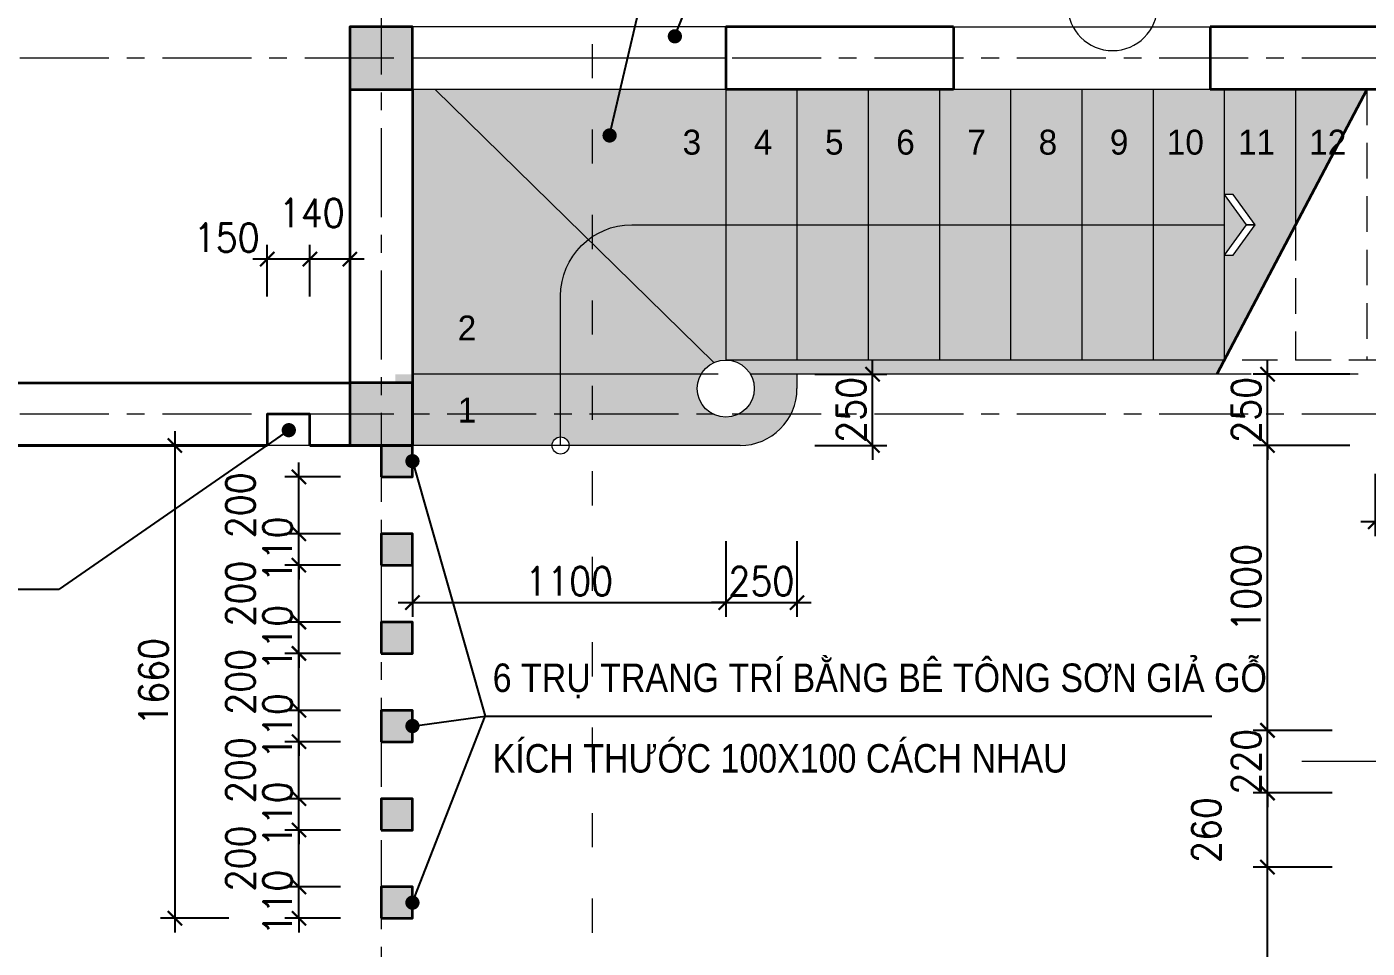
# Model space of a CAD drawing. Header units: millimetres. Extents: x -529782 to -142003, y -492574 to -273331.
# Drawn here: x -261448 to -256742, y -362686 to -359451 of the extents above; entities that cross this region are included whole.
import ezdxf

# ---------------------------------------------------------------- set-up
doc = ezdxf.new("R2010")
doc.units = ezdxf.units.MM
doc.header["$LTSCALE"] = 500
doc.header["$MEASUREMENT"] = 0
doc.header["$PDMODE"] = 3
for name, pattern in [('ACAD_ISO03W100', [30, 12, -18]), ('CENTER', [2, 1.25, -0.25, 0.25, -0.25]), ('HIDDEN', [0.375, 0.25, -0.125])]:
    doc.linetypes.add(name, pattern=pattern)
doc.layers.get('0').update_dxf_attribs({"linetype": 'CONTINUOUS', "lineweight": 13})
doc.layers.get('Defpoints').update_dxf_attribs({"color": 255, "linetype": 'CONTINUOUS', "lineweight": 13})
for name, color, linetype, lineweight in [('1.cat 30', 30, 'CONTINUOUS', 35), ('1.cot', 2, 'CONTINUOUS', 35), ('2.thay 145', 145, 'CONTINUOUS', 18), ('3.manh 08', 8, 'CONTINUOUS', 9), ('4.dim 08', 8, 'CONTINUOUS', 13), ('6.khuat 75', 75, 'HIDDEN', 18), ('7.tim 67', 67, 'CENTER', 9), ('8.vat lieu 08', 8, 'CONTINUOUS', 5), ('9.text \xad white', 7, 'CONTINUOUS', 15), ('CA.thay 145', 145, 'CONTINUOUS', 18), ('CHITIET', 9, 'CONTINUOUS', 9)]:
    doc.layers.add(name, color=color, linetype=linetype, lineweight=lineweight)
doc.styles.add('CA.JSC1', font='')
doc.styles.get("Standard").update_dxf_attribs({"font": 'txt.shx', "width": 0.9})
doc.styles.add('VnAvantH', font='')
doc.styles.get('CA.JSC1').set_extended_font_data('.VnAvantH')
doc.styles.get('VnAvantH').set_extended_font_data('.VnAvantH')
doc.dimstyles.new('CA 50', dxfattribs={"dimscale": 0, "dimtxt": 100, "dimasz": 50, "dimexe": 50, "dimexo": 0, "dimgap": 25, "dimtad": 1, "dimdec": 0, "dimzin": 0, "dimdsep": 46, "dimtxsty": 'Standard', "dimblk": 'ARCHTICK', "dimcen": 0.09, "dimdle": 50, "dimclrd": 256, "dimclre": 256, "dimclrt": 7, "dimadec": 0, "dimazin": 0, "dimtfac": 1, "dimtdec": 0, "dimtix": 1, "dimtmove": 2, "dimatfit": 3, "dimldrblk": 'DOT', "dimfxl": 1, "dimtolj": 1, "dimtzin": 0, "dimarcsym": 0})

# ---------------------------------------------------------------- blocks, each defined once
blk = doc.blocks.new('mui ten')
at = {"layer": '2.thay 145', "color": 2}
for points in [[(215.9530817739433, 213.65967309798), (154.2804254583607, 213.65967309798), (0, 0), (61.67265631558257, 0)], [(61.67265631558257, 0), (0, 0), (154.2804254583607, -213.6596730979509), (215.9530817739433, -213.6596730979509)]]:
    blk.add_lwpolyline(points, close=True, dxfattribs=at)
blk = doc.blocks.new('_ArchTick')
at = {"color": 1, "linetype": 'ByBlock', "const_width": 0.150000081}
blk.add_lwpolyline([(-0.5000002699998731, -0.5000002699998731), (0.5000002699998731, 0.5000002699998731)], dxfattribs=at)
blk = doc.blocks.new('*D328')
at = {"layer": '4.dim 08', "lineweight": -2, "transparency": 16777216}
for p, q in [((-260453.8179060325, -360397.5), (-260453.8179060325, -360216.5)), ((-260313.8179060325, -360397.5), (-260313.8179060325, -360216.5)), ((-260263.8179060325, -360266.5), (-260503.8179060325, -360266.5))]:
    blk.add_line(p, q, dxfattribs=at)
at = {"layer": 'Defpoints', "color": 0, "transparency": 16777216}
for p in [(-260453.8179060325, -360266.5), (-260453.8179060325, -360397.5), (-260313.8179060325, -360397.5)]:
    blk.add_point(p, dxfattribs=at)
at = {"layer": '4.dim 08', "lineweight": -2, "transparency": 16777216, "xscale": 50, "yscale": 50, "zscale": 50, "rotation": 180}
blk.add_blockref('_ArchTick', (-260453.8179060325, -360266.5), dxfattribs=at)
at = {"layer": '4.dim 08', "lineweight": -2, "transparency": 16777216, "xscale": 50, "yscale": 50, "zscale": 50}
blk.add_blockref('_ArchTick', (-260313.8179060325, -360266.5), dxfattribs=at)
at = {"layer": '4.dim 08', "color": 7, "transparency": 16777216, "insert": (-260447.5, -360104.5), "char_height": 100, "attachment_point": 5}
blk.add_mtext('\\A1;140', dxfattribs=at)
blk = doc.blocks.new('_DOT')
at = {"color": 1, "linetype": 'ByBlock'}
blk.add_line((-0.5, 0), (-1, 0), dxfattribs=at)
at = {"color": 1, "linetype": 'ByBlock', "const_width": 0.5}
blk.add_lwpolyline([(-0.25, 0, 1), (0.25, 0, 1)], format="xyb", close=True, dxfattribs=at)
blk = doc.blocks.new('*D329')
at = {"layer": '4.dim 08', "lineweight": -2, "transparency": 16777216}
for p, q in [((-260603.8179060325, -360397.5), (-260603.8179060325, -360216.5)), ((-260453.8179060325, -360397.5), (-260453.8179060325, -360216.5)), ((-260403.8179060325, -360266.5), (-260653.8179060325, -360266.5))]:
    blk.add_line(p, q, dxfattribs=at)
at = {"layer": 'Defpoints', "color": 0, "transparency": 16777216}
for p in [(-260603.8179060325, -360266.5), (-260603.8179060325, -360397.5), (-260453.8179060325, -360397.5)]:
    blk.add_point(p, dxfattribs=at)
at = {"layer": '4.dim 08', "lineweight": -2, "transparency": 16777216, "xscale": 50, "yscale": 50, "zscale": 50, "rotation": 180}
blk.add_blockref('_ArchTick', (-260603.8179060325, -360266.5), dxfattribs=at)
at = {"layer": '4.dim 08', "lineweight": -2, "transparency": 16777216, "xscale": 50, "yscale": 50, "zscale": 50}
blk.add_blockref('_ArchTick', (-260453.8179060325, -360266.5), dxfattribs=at)
at = {"layer": '4.dim 08', "color": 7, "transparency": 16777216, "insert": (-260746, -360191.5), "char_height": 100, "attachment_point": 5}
blk.add_mtext('\\A1;150', dxfattribs=at)
blk = doc.blocks.new('*D337')
at = {"layer": '4.dim 08', "lineweight": -2, "transparency": 16777216}
for p, q in [((-260928, -360870.9999999998), (-260928, -362630.9999999998)), ((-260738.5, -360920.9999999998), (-260978, -360920.9999999998)), ((-260738.5, -362580.9999999998), (-260978, -362580.9999999998))]:
    blk.add_line(p, q, dxfattribs=at)
at = {"layer": 'Defpoints', "color": 0, "transparency": 16777216}
for p in [(-260738.5, -360920.9999999998), (-260928, -362580.9999999998), (-260738.5, -362580.9999999998)]:
    blk.add_point(p, dxfattribs=at)
at = {"layer": '4.dim 08', "lineweight": -2, "transparency": 16777216, "xscale": 50, "yscale": 50, "zscale": 50}
for p, rotation in [((-260928, -360920.9999999998), 90), ((-260928, -362580.9999999998), 270)]:
    blk.add_blockref('_ArchTick', p, dxfattribs=dict(at, rotation=rotation))
at = {"layer": '4.dim 08', "color": 7, "transparency": 16777216, "insert": (-261002.9999999999, -361750.9999999999), "char_height": 100, "attachment_point": 5, "rotation": 90}
blk.add_mtext('\\A1;1660', dxfattribs=at)
blk = doc.blocks.new('*D338')
at = {"layer": '4.dim 08', "lineweight": -2, "transparency": 16777216}
for p, q in [((-260093.8179060325, -361256.984448319), (-260093.8179060325, -361522.484448319)), ((-258993.8179060325, -361256.984448319), (-258993.8179060325, -361522.484448319)), ((-260143.8179060325, -361472.484448319), (-258943.8179060325, -361472.484448319))]:
    blk.add_line(p, q, dxfattribs=at)
at = {"layer": 'Defpoints', "color": 0, "transparency": 16777216}
for p in [(-260093.8179060325, -361256.984448319), (-258993.8179060325, -361256.984448319), (-258993.8179060325, -361472.484448319)]:
    blk.add_point(p, dxfattribs=at)
at = {"layer": '4.dim 08', "lineweight": -2, "transparency": 16777216, "xscale": 50, "yscale": 50, "zscale": 50, "rotation": 180}
blk.add_blockref('_ArchTick', (-260093.8179060325, -361472.484448319), dxfattribs=at)
at = {"layer": '4.dim 08', "lineweight": -2, "transparency": 16777216, "xscale": 50, "yscale": 50, "zscale": 50}
blk.add_blockref('_ArchTick', (-258993.8179060325, -361472.484448319), dxfattribs=at)
at = {"layer": '4.dim 08', "color": 7, "transparency": 16777216, "insert": (-259543.8179060325, -361397.484448319), "char_height": 100, "attachment_point": 5}
blk.add_mtext('\\A1;1100', dxfattribs=at)
blk = doc.blocks.new('*D339')
at = {"layer": '4.dim 08', "lineweight": -2, "transparency": 16777216}
for p, q in [((-258993.8179060325, -361256.984448319), (-258993.8179060325, -361522.484448319)), ((-258743.8179060323, -361256.984448319), (-258743.8179060323, -361522.484448319)), ((-258993.8179060325, -361472.484448319), (-259043.8179060325, -361472.484448319)), ((-258993.8179060325, -361472.484448319), (-258743.8179060323, -361472.484448319)), ((-258743.8179060323, -361472.484448319), (-258693.8179060323, -361472.484448319))]:
    blk.add_line(p, q, dxfattribs=at)
at = {"layer": 'Defpoints', "color": 0, "transparency": 16777216}
for p in [(-258993.8179060325, -361256.984448319), (-258743.8179060323, -361256.984448319), (-258743.8179060323, -361472.484448319)]:
    blk.add_point(p, dxfattribs=at)
at = {"layer": '4.dim 08', "lineweight": -2, "transparency": 16777216, "xscale": 50, "yscale": 50, "zscale": 50}
blk.add_blockref('_ArchTick', (-258993.8179060325, -361472.484448319), dxfattribs=at)
at = {"layer": '4.dim 08', "lineweight": -2, "transparency": 16777216, "xscale": 50, "yscale": 50, "zscale": 50, "rotation": 180}
blk.add_blockref('_ArchTick', (-258743.8179060323, -361472.484448319), dxfattribs=at)
at = {"layer": '4.dim 08', "color": 7, "transparency": 16777216, "insert": (-258868.8179060324, -361397.484448319), "char_height": 100, "attachment_point": 5}
blk.add_mtext('\\A1;250', dxfattribs=at)
blk = doc.blocks.new('*D340')
at = {"layer": '4.dim 08', "lineweight": -2, "transparency": 16777216}
for p, q in [((-258478.5, -360670.9999999998), (-258478.5, -360620.9999999998)), ((-258681, -360670.9999999998), (-258428.5, -360670.9999999998)), ((-258478.5, -360920.9999999998), (-258478.5, -360670.9999999998)), ((-258681, -360920.9999999998), (-258428.5, -360920.9999999998)), ((-258478.5, -360920.9999999998), (-258478.5, -360970.9999999998))]:
    blk.add_line(p, q, dxfattribs=at)
at = {"layer": 'Defpoints', "color": 0, "transparency": 16777216}
for p in [(-258681, -360670.9999999998), (-258478.5, -360670.9999999998), (-258681, -360920.9999999998)]:
    blk.add_point(p, dxfattribs=at)
at = {"layer": '4.dim 08', "lineweight": -2, "transparency": 16777216, "xscale": 50, "yscale": 50, "zscale": 50}
for p, rotation in [((-258478.5, -360670.9999999998), 270), ((-258478.5, -360920.9999999998), 90)]:
    blk.add_blockref('_ArchTick', p, dxfattribs=dict(at, rotation=rotation))
at = {"layer": '4.dim 08', "color": 7, "transparency": 16777216, "insert": (-258553.4999999999, -360795.9999999998), "char_height": 100, "attachment_point": 5, "rotation": 90}
blk.add_mtext('\\A1;250', dxfattribs=at)
blk = doc.blocks.new('*D341')
at = {"layer": '4.dim 08', "lineweight": -2, "transparency": 16777216}
for p, q in [((-256713.8179060326, -361020.5), (-256713.8179060326, -361239)), ((-256493.8179060312, -361020.5), (-256493.8179060312, -361239)), ((-256713.8179060326, -361189), (-256763.8179060326, -361189)), ((-256713.8179060326, -361189), (-256493.8179060312, -361189)), ((-256493.8179060312, -361189), (-256443.8179060312, -361189))]:
    blk.add_line(p, q, dxfattribs=at)
at = {"layer": 'Defpoints', "color": 0, "transparency": 16777216}
for p in [(-256713.8179060326, -361020.5), (-256493.8179060312, -361020.5), (-256493.8179060312, -361189)]:
    blk.add_point(p, dxfattribs=at)
at = {"layer": '4.dim 08', "lineweight": -2, "transparency": 16777216, "xscale": 50, "yscale": 50, "zscale": 50}
blk.add_blockref('_ArchTick', (-256713.8179060326, -361189), dxfattribs=at)
at = {"layer": '4.dim 08', "lineweight": -2, "transparency": 16777216, "xscale": 50, "yscale": 50, "zscale": 50, "rotation": 180}
blk.add_blockref('_ArchTick', (-256493.8179060312, -361189), dxfattribs=at)
at = {"layer": '4.dim 08', "color": 7, "transparency": 16777216, "insert": (-256603.8179060319, -361114), "char_height": 100, "attachment_point": 5}
blk.add_mtext('\\A1;220', dxfattribs=at)
blk = doc.blocks.new('*D347')
at = {"layer": '4.dim 08', "lineweight": -2, "transparency": 16777216}
for p, q in [((-257092, -364750.9999999998), (-257092, -362350.9999999998)), ((-256865.5, -362400.9999999998), (-257142, -362400.9999999998)), ((-256865.5, -364700.9999999998), (-257142, -364700.9999999998))]:
    blk.add_line(p, q, dxfattribs=at)
at = {"layer": 'Defpoints', "color": 0, "transparency": 16777216}
for p in [(-257092, -362400.9999999998), (-256865.5, -362400.9999999998), (-256865.5, -364700.9999999998)]:
    blk.add_point(p, dxfattribs=at)
at = {"layer": '4.dim 08', "lineweight": -2, "transparency": 16777216, "xscale": 50, "yscale": 50, "zscale": 50}
for p, rotation in [((-257092, -362400.9999999998), 90), ((-257092, -364700.9999999998), 270)]:
    blk.add_blockref('_ArchTick', p, dxfattribs=dict(at, rotation=rotation))
at = {"layer": '4.dim 08', "color": 7, "transparency": 16777216, "insert": (-257166.9999999999, -363550.9999999999), "char_height": 100, "attachment_point": 5, "rotation": 90}
blk.add_mtext('\\A1;2300', dxfattribs=at)
blk = doc.blocks.new('*D348')
at = {"layer": '4.dim 08', "lineweight": -2, "transparency": 16777216}
for p, q in [((-257092, -362450.9999999998), (-257092, -362090.9999999998)), ((-256865.5, -362140.9999999998), (-257142, -362140.9999999998)), ((-256865.5, -362400.9999999998), (-257142, -362400.9999999998))]:
    blk.add_line(p, q, dxfattribs=at)
at = {"layer": 'Defpoints', "color": 0, "transparency": 16777216}
for p in [(-257092, -362140.9999999998), (-256865.5, -362140.9999999998), (-256865.5, -362400.9999999998)]:
    blk.add_point(p, dxfattribs=at)
at = {"layer": '4.dim 08', "lineweight": -2, "transparency": 16777216, "xscale": 50, "yscale": 50, "zscale": 50}
for p, rotation in [((-257092, -362140.9999999998), 90), ((-257092, -362400.9999999998), 270)]:
    blk.add_blockref('_ArchTick', p, dxfattribs=dict(at, rotation=rotation))
at = {"layer": '4.dim 08', "color": 7, "transparency": 16777216, "insert": (-257307, -362270.9999999998), "char_height": 100, "attachment_point": 5, "rotation": 90}
blk.add_mtext('\\A1;260', dxfattribs=at)
blk = doc.blocks.new('*D349')
at = {"layer": '4.dim 08', "lineweight": -2, "transparency": 16777216}
for p, q in [((-257092, -361920.9999999998), (-257092, -361870.9999999998)), ((-256865.5, -361920.9999999998), (-257142, -361920.9999999998)), ((-257092, -362140.9999999998), (-257092, -361920.9999999998)), ((-256865.5, -362140.9999999998), (-257142, -362140.9999999998)), ((-257092, -362140.9999999998), (-257092, -362190.9999999998))]:
    blk.add_line(p, q, dxfattribs=at)
at = {"layer": 'Defpoints', "color": 0, "transparency": 16777216}
for p in [(-257092, -361920.9999999998), (-256865.5, -361920.9999999998), (-256865.5, -362140.9999999998)]:
    blk.add_point(p, dxfattribs=at)
at = {"layer": '4.dim 08', "lineweight": -2, "transparency": 16777216, "xscale": 50, "yscale": 50, "zscale": 50}
for p, rotation in [((-257092, -361920.9999999998), 270), ((-257092, -362140.9999999998), 90)]:
    blk.add_blockref('_ArchTick', p, dxfattribs=dict(at, rotation=rotation))
at = {"layer": '4.dim 08', "color": 7, "transparency": 16777216, "insert": (-257166.9999999999, -362030.9999999998), "char_height": 100, "attachment_point": 5, "rotation": 90}
blk.add_mtext('\\A1;220', dxfattribs=at)
blk = doc.blocks.new('*D350')
at = {"layer": '4.dim 08', "lineweight": -2, "transparency": 16777216}
for p, q in [((-257092, -361970.9999999998), (-257092, -360870.9999999999)), ((-256865.5, -360920.9999999999), (-257142, -360920.9999999999)), ((-256865.5, -361920.9999999998), (-257142, -361920.9999999998))]:
    blk.add_line(p, q, dxfattribs=at)
at = {"layer": 'Defpoints', "color": 0, "transparency": 16777216}
for p in [(-257092, -360920.9999999999), (-256865.5, -360920.9999999999), (-256865.5, -361920.9999999998)]:
    blk.add_point(p, dxfattribs=at)
at = {"layer": '4.dim 08', "lineweight": -2, "transparency": 16777216, "xscale": 50, "yscale": 50, "zscale": 50}
for p, rotation in [((-257092, -360920.9999999999), 90), ((-257092, -361920.9999999998), 270)]:
    blk.add_blockref('_ArchTick', p, dxfattribs=dict(at, rotation=rotation))
at = {"layer": '4.dim 08', "color": 7, "transparency": 16777216, "insert": (-257166.9999999999, -361420.9999999999), "char_height": 100, "attachment_point": 5, "rotation": 90}
blk.add_mtext('\\A1;1000', dxfattribs=at)
blk = doc.blocks.new('*D351')
at = {"layer": '4.dim 08', "lineweight": -2, "transparency": 16777216}
for p, q in [((-257092, -360670.9999999998), (-257092, -360620.9999999998)), ((-256802.5, -360670.9999999998), (-257142, -360670.9999999998)), ((-257092, -360920.9999999999), (-257092, -360670.9999999998)), ((-256802.5, -360920.9999999999), (-257142, -360920.9999999999)), ((-257092, -360920.9999999999), (-257092, -360970.9999999999))]:
    blk.add_line(p, q, dxfattribs=at)
at = {"layer": 'Defpoints', "color": 0, "transparency": 16777216}
for p in [(-257092, -360670.9999999998), (-256802.5, -360670.9999999998), (-256802.5, -360920.9999999999)]:
    blk.add_point(p, dxfattribs=at)
at = {"layer": '4.dim 08', "lineweight": -2, "transparency": 16777216, "xscale": 50, "yscale": 50, "zscale": 50}
for p, rotation in [((-257092, -360670.9999999998), 270), ((-257092, -360920.9999999999), 90)]:
    blk.add_blockref('_ArchTick', p, dxfattribs=dict(at, rotation=rotation))
at = {"layer": '4.dim 08', "color": 7, "transparency": 16777216, "insert": (-257166.9999999999, -360795.9999999999), "char_height": 100, "attachment_point": 5, "rotation": 90}
blk.add_mtext('\\A1;250', dxfattribs=at)
blk = doc.blocks.new('*D571')
at = {"layer": 'CHITIET', "lineweight": -2, "transparency": 16777216}
for p, q in [((-260492.3512495067, -362470.9999999998), (-260492.3512495067, -362420.9999999998)), ((-260346.7609792384, -362470.9999999998), (-260542.3512495067, -362470.9999999998)), ((-260492.3512495067, -362580.9999999998), (-260492.3512495067, -362470.9999999998)), ((-260346.7609792384, -362580.9999999998), (-260542.3512495067, -362580.9999999998)), ((-260492.3512495067, -362580.9999999998), (-260492.3512495067, -362630.9999999998))]:
    blk.add_line(p, q, dxfattribs=at)
at = {"layer": 'Defpoints', "color": 0, "transparency": 16777216}
for p in [(-260492.3512495067, -362470.9999999998), (-260346.7609792384, -362470.9999999998), (-260346.7609792384, -362580.9999999998)]:
    blk.add_point(p, dxfattribs=at)
at = {"layer": 'CHITIET', "lineweight": -2, "transparency": 16777216, "xscale": 50, "yscale": 50, "zscale": 50}
for p, rotation in [((-260492.3512495067, -362470.9999999998), 270), ((-260492.3512495067, -362580.9999999998), 90)]:
    blk.add_blockref('_ArchTick', p, dxfattribs=dict(at, rotation=rotation))
at = {"layer": 'CHITIET', "color": 7, "transparency": 16777216, "insert": (-260567.3512495066, -362525.9999999998), "char_height": 100, "attachment_point": 5, "rotation": 90}
blk.add_mtext('\\A1;110', dxfattribs=at)
blk = doc.blocks.new('*D572')
at = {"layer": 'CHITIET', "lineweight": -2, "transparency": 16777216}
for p, q in [((-260492.3512495067, -362520.9999999998), (-260492.3512495067, -362220.9999999998)), ((-260346.7609792384, -362270.9999999998), (-260542.3512495067, -362270.9999999998)), ((-260346.7609792384, -362470.9999999998), (-260542.3512495067, -362470.9999999998))]:
    blk.add_line(p, q, dxfattribs=at)
at = {"layer": 'Defpoints', "color": 0, "transparency": 16777216}
for p in [(-260492.3512495067, -362270.9999999998), (-260346.7609792384, -362270.9999999998), (-260346.7609792384, -362470.9999999998)]:
    blk.add_point(p, dxfattribs=at)
at = {"layer": 'CHITIET', "lineweight": -2, "transparency": 16777216, "xscale": 50, "yscale": 50, "zscale": 50}
for p, rotation in [((-260492.3512495067, -362270.9999999998), 90), ((-260492.3512495067, -362470.9999999998), 270)]:
    blk.add_blockref('_ArchTick', p, dxfattribs=dict(at, rotation=rotation))
at = {"layer": 'CHITIET', "color": 7, "transparency": 16777216, "insert": (-260697.6889108557, -362370.9999999998), "char_height": 100, "attachment_point": 5, "rotation": 90}
blk.add_mtext('\\A1;200', dxfattribs=at)
blk = doc.blocks.new('*D574')
at = {"layer": 'CHITIET', "lineweight": -2, "transparency": 16777216}
for p, q in [((-260492.3512495067, -362160.9999999998), (-260492.3512495067, -362110.9999999998)), ((-260346.7609792384, -362160.9999999998), (-260542.3512495067, -362160.9999999998)), ((-260492.3512495067, -362270.9999999998), (-260492.3512495067, -362160.9999999998)), ((-260346.7609792384, -362270.9999999998), (-260542.3512495067, -362270.9999999998)), ((-260492.3512495067, -362270.9999999998), (-260492.3512495067, -362320.9999999998))]:
    blk.add_line(p, q, dxfattribs=at)
at = {"layer": 'Defpoints', "color": 0, "transparency": 16777216}
for p in [(-260492.3512495067, -362160.9999999998), (-260346.7609792384, -362160.9999999998), (-260346.7609792384, -362270.9999999998)]:
    blk.add_point(p, dxfattribs=at)
at = {"layer": 'CHITIET', "lineweight": -2, "transparency": 16777216, "xscale": 50, "yscale": 50, "zscale": 50}
for p, rotation in [((-260492.3512495067, -362160.9999999998), 270), ((-260492.3512495067, -362270.9999999998), 90)]:
    blk.add_blockref('_ArchTick', p, dxfattribs=dict(at, rotation=rotation))
at = {"layer": 'CHITIET', "color": 7, "transparency": 16777216, "insert": (-260567.3512495066, -362215.9999999998), "char_height": 100, "attachment_point": 5, "rotation": 90}
blk.add_mtext('\\A1;110', dxfattribs=at)
blk = doc.blocks.new('*D575')
at = {"layer": 'CHITIET', "lineweight": -2, "transparency": 16777216}
for p, q in [((-260492.3512495067, -362210.9999999998), (-260492.3512495067, -361910.9999999998)), ((-260346.7609792384, -361960.9999999998), (-260542.3512495067, -361960.9999999998)), ((-260346.7609792384, -362160.9999999998), (-260542.3512495067, -362160.9999999998))]:
    blk.add_line(p, q, dxfattribs=at)
at = {"layer": 'Defpoints', "color": 0, "transparency": 16777216}
for p in [(-260492.3512495067, -361960.9999999998), (-260346.7609792384, -361960.9999999998), (-260346.7609792384, -362160.9999999998)]:
    blk.add_point(p, dxfattribs=at)
at = {"layer": 'CHITIET', "lineweight": -2, "transparency": 16777216, "xscale": 50, "yscale": 50, "zscale": 50}
for p, rotation in [((-260492.3512495067, -361960.9999999998), 90), ((-260492.3512495067, -362160.9999999998), 270)]:
    blk.add_blockref('_ArchTick', p, dxfattribs=dict(at, rotation=rotation))
at = {"layer": 'CHITIET', "color": 7, "transparency": 16777216, "insert": (-260697.6889108557, -362060.9999999998), "char_height": 100, "attachment_point": 5, "rotation": 90}
blk.add_mtext('\\A1;200', dxfattribs=at)
blk = doc.blocks.new('*D576')
at = {"layer": 'CHITIET', "lineweight": -2, "transparency": 16777216}
for p, q in [((-260492.3512495067, -361850.9999999998), (-260492.3512495067, -361800.9999999998)), ((-260346.7609792384, -361850.9999999998), (-260542.3512495067, -361850.9999999998)), ((-260492.3512495067, -361960.9999999998), (-260492.3512495067, -361850.9999999998)), ((-260346.7609792384, -361960.9999999998), (-260542.3512495067, -361960.9999999998)), ((-260492.3512495067, -361960.9999999998), (-260492.3512495067, -362010.9999999998))]:
    blk.add_line(p, q, dxfattribs=at)
at = {"layer": 'Defpoints', "color": 0, "transparency": 16777216}
for p in [(-260492.3512495067, -361850.9999999998), (-260346.7609792384, -361850.9999999998), (-260346.7609792384, -361960.9999999998)]:
    blk.add_point(p, dxfattribs=at)
at = {"layer": 'CHITIET', "lineweight": -2, "transparency": 16777216, "xscale": 50, "yscale": 50, "zscale": 50}
for p, rotation in [((-260492.3512495067, -361850.9999999998), 270), ((-260492.3512495067, -361960.9999999998), 90)]:
    blk.add_blockref('_ArchTick', p, dxfattribs=dict(at, rotation=rotation))
at = {"layer": 'CHITIET', "color": 7, "transparency": 16777216, "insert": (-260567.3512495066, -361905.9999999998), "char_height": 100, "attachment_point": 5, "rotation": 90}
blk.add_mtext('\\A1;110', dxfattribs=at)
blk = doc.blocks.new('*D577')
at = {"layer": 'CHITIET', "lineweight": -2, "transparency": 16777216}
for p, q in [((-260492.3512495067, -361900.9999999998), (-260492.3512495067, -361600.9999999998)), ((-260346.7609792384, -361650.9999999998), (-260542.3512495067, -361650.9999999998)), ((-260346.7609792384, -361850.9999999998), (-260542.3512495067, -361850.9999999998))]:
    blk.add_line(p, q, dxfattribs=at)
at = {"layer": 'Defpoints', "color": 0, "transparency": 16777216}
for p in [(-260492.3512495067, -361650.9999999998), (-260346.7609792384, -361650.9999999998), (-260346.7609792384, -361850.9999999998)]:
    blk.add_point(p, dxfattribs=at)
at = {"layer": 'CHITIET', "lineweight": -2, "transparency": 16777216, "xscale": 50, "yscale": 50, "zscale": 50}
for p, rotation in [((-260492.3512495067, -361650.9999999998), 90), ((-260492.3512495067, -361850.9999999998), 270)]:
    blk.add_blockref('_ArchTick', p, dxfattribs=dict(at, rotation=rotation))
at = {"layer": 'CHITIET', "color": 7, "transparency": 16777216, "insert": (-260697.6889108557, -361750.9999999998), "char_height": 100, "attachment_point": 5, "rotation": 90}
blk.add_mtext('\\A1;200', dxfattribs=at)
blk = doc.blocks.new('*D578')
at = {"layer": 'CHITIET', "lineweight": -2, "transparency": 16777216}
for p, q in [((-260492.3512495067, -361540.9999999998), (-260492.3512495067, -361490.9999999998)), ((-260346.7609792384, -361540.9999999998), (-260542.3512495067, -361540.9999999998)), ((-260492.3512495067, -361650.9999999998), (-260492.3512495067, -361540.9999999998)), ((-260346.7609792384, -361650.9999999998), (-260542.3512495067, -361650.9999999998)), ((-260492.3512495067, -361650.9999999998), (-260492.3512495067, -361700.9999999998))]:
    blk.add_line(p, q, dxfattribs=at)
at = {"layer": 'Defpoints', "color": 0, "transparency": 16777216}
for p in [(-260492.3512495067, -361540.9999999998), (-260346.7609792384, -361540.9999999998), (-260346.7609792384, -361650.9999999998)]:
    blk.add_point(p, dxfattribs=at)
at = {"layer": 'CHITIET', "lineweight": -2, "transparency": 16777216, "xscale": 50, "yscale": 50, "zscale": 50}
for p, rotation in [((-260492.3512495067, -361540.9999999998), 270), ((-260492.3512495067, -361650.9999999998), 90)]:
    blk.add_blockref('_ArchTick', p, dxfattribs=dict(at, rotation=rotation))
at = {"layer": 'CHITIET', "color": 7, "transparency": 16777216, "insert": (-260567.3512495066, -361595.9999999998), "char_height": 100, "attachment_point": 5, "rotation": 90}
blk.add_mtext('\\A1;110', dxfattribs=at)
blk = doc.blocks.new('*D579')
at = {"layer": 'CHITIET', "lineweight": -2, "transparency": 16777216}
for p, q in [((-260492.3512495067, -361590.9999999998), (-260492.3512495067, -361290.9999999998)), ((-260346.7609792384, -361340.9999999998), (-260542.3512495067, -361340.9999999998)), ((-260346.7609792384, -361540.9999999998), (-260542.3512495067, -361540.9999999998))]:
    blk.add_line(p, q, dxfattribs=at)
at = {"layer": 'Defpoints', "color": 0, "transparency": 16777216}
for p in [(-260492.3512495067, -361340.9999999998), (-260346.7609792384, -361340.9999999998), (-260346.7609792384, -361540.9999999998)]:
    blk.add_point(p, dxfattribs=at)
at = {"layer": 'CHITIET', "lineweight": -2, "transparency": 16777216, "xscale": 50, "yscale": 50, "zscale": 50}
for p, rotation in [((-260492.3512495067, -361340.9999999998), 90), ((-260492.3512495067, -361540.9999999998), 270)]:
    blk.add_blockref('_ArchTick', p, dxfattribs=dict(at, rotation=rotation))
at = {"layer": 'CHITIET', "color": 7, "transparency": 16777216, "insert": (-260697.6889108557, -361440.9999999998), "char_height": 100, "attachment_point": 5, "rotation": 90}
blk.add_mtext('\\A1;200', dxfattribs=at)
blk = doc.blocks.new('*D580')
at = {"layer": 'CHITIET', "lineweight": -2, "transparency": 16777216}
for p, q in [((-260492.3512495067, -361230.9999999998), (-260492.3512495067, -361180.9999999998)), ((-260346.7609792384, -361230.9999999998), (-260542.3512495067, -361230.9999999998)), ((-260492.3512495067, -361340.9999999998), (-260492.3512495067, -361230.9999999998)), ((-260346.7609792384, -361340.9999999998), (-260542.3512495067, -361340.9999999998)), ((-260492.3512495067, -361340.9999999998), (-260492.3512495067, -361390.9999999998))]:
    blk.add_line(p, q, dxfattribs=at)
at = {"layer": 'Defpoints', "color": 0, "transparency": 16777216}
for p in [(-260492.3512495067, -361230.9999999998), (-260346.7609792384, -361230.9999999998), (-260346.7609792384, -361340.9999999998)]:
    blk.add_point(p, dxfattribs=at)
at = {"layer": 'CHITIET', "lineweight": -2, "transparency": 16777216, "xscale": 50, "yscale": 50, "zscale": 50}
for p, rotation in [((-260492.3512495067, -361230.9999999998), 270), ((-260492.3512495067, -361340.9999999998), 90)]:
    blk.add_blockref('_ArchTick', p, dxfattribs=dict(at, rotation=rotation))
at = {"layer": 'CHITIET', "color": 7, "transparency": 16777216, "insert": (-260567.3512495066, -361285.9999999998), "char_height": 100, "attachment_point": 5, "rotation": 90}
blk.add_mtext('\\A1;110', dxfattribs=at)
blk = doc.blocks.new('*D581')
at = {"layer": 'CHITIET', "lineweight": -2, "transparency": 16777216}
for p, q in [((-260492.3512495067, -361280.9999999998), (-260492.3512495067, -360980.9999999998)), ((-260346.7609792384, -361030.9999999998), (-260542.3512495067, -361030.9999999998)), ((-260346.7609792384, -361230.9999999998), (-260542.3512495067, -361230.9999999998))]:
    blk.add_line(p, q, dxfattribs=at)
at = {"layer": 'Defpoints', "color": 0, "transparency": 16777216}
for p in [(-260492.3512495067, -361030.9999999998), (-260346.7609792384, -361030.9999999998), (-260346.7609792384, -361230.9999999998)]:
    blk.add_point(p, dxfattribs=at)
at = {"layer": 'CHITIET', "lineweight": -2, "transparency": 16777216, "xscale": 50, "yscale": 50, "zscale": 50}
for p, rotation in [((-260492.3512495067, -361030.9999999998), 90), ((-260492.3512495067, -361230.9999999998), 270)]:
    blk.add_blockref('_ArchTick', p, dxfattribs=dict(at, rotation=rotation))
at = {"layer": 'CHITIET', "color": 7, "transparency": 16777216, "insert": (-260697.6889108557, -361130.9999999998), "char_height": 100, "attachment_point": 5, "rotation": 90}
blk.add_mtext('\\A1;200', dxfattribs=at)

msp = doc.modelspace()

# ---------------------------------------------------------------- hatches: boundary and pattern name
at = {"layer": '1.cot'}
for points in [[(-260093.8179060325, -359450.9999999998), (-260313.8179060325, -359450.9999999998), (-260313.8179060325, -359670.9999999998), (-260093.8179060325, -359670.9999999998)], [(-260093.8179060325, -360700.9999999998), (-260313.8179060325, -360700.9999999998), (-260313.8179060325, -360920.9999999998), (-260093.8179060325, -360920.9999999998)]]:
    msp.add_hatch(color=256, dxfattribs=at).paths.add_polyline_path(points)
h = msp.add_hatch(color=256, dxfattribs=at)
h.paths.add_polyline_path([(-260093.8179060325, -360920.9999999998), (-260203.8179060325, -360920.9999999998), (-260203.8179060325, -361030.9999999998), (-260093.8179060325, -361030.9999999998)])
h.paths.add_polyline_path([(-260093.8179060325, -361230.9999999998), (-260203.8179060325, -361230.9999999998), (-260203.8179060325, -361340.9999999998), (-260093.8179060325, -361340.9999999998)])
h.paths.add_polyline_path([(-260093.8179060325, -361540.9999999998), (-260203.8179060325, -361540.9999999998), (-260203.8179060325, -361650.9999999998), (-260093.8179060325, -361650.9999999998)])
h.paths.add_polyline_path([(-260093.8179060325, -361850.9999999998), (-260203.8179060325, -361850.9999999998), (-260203.8179060325, -361960.9999999998), (-260093.8179060325, -361960.9999999997)])
h.paths.add_polyline_path([(-260093.8179060325, -362160.9999999998), (-260203.8179060325, -362160.9999999997), (-260203.8179060325, -362270.9999999998), (-260093.8179060325, -362270.9999999998)])
h.paths.add_polyline_path([(-260093.8179060325, -362470.9999999998), (-260203.8179060325, -362470.9999999998), (-260203.8179060325, -362580.9999999998), (-260093.8179060325, -362580.9999999998)])
at = {"layer": '8.vat lieu 08'}
h = msp.add_hatch(dxfattribs=at)
h.set_pattern_fill('DOTS', color=250, scale=500, angle=-2.544443745170813e-14, style=0)
h.set_pattern_definition([(360, (57460.68209396748, 22831.5), (15.62500000000001, 31.24999999999999), [0, -31.25])])
h.paths.add_polyline_path([(-258743.8179060323, -360720.9999999997), (-258743.8179060323, -360670.9999999999), (-258907.2153656542, -360670.9999999998, -0.1316524975875734), (-258893.8179060326, -360720.9999999999, -1), (-259093.8179060326, -360720.9999999999, -0.1316524975877214), (-259080.420446411, -360670.9999999998), (-259573.8179060326, -360670.9999999998), (-259573.8179060326, -360890.9999999998, -0.4142135623725268), (-259543.8179060326, -360920.9999999997), (-258943.8179060323, -360920.9999999997, 0.414213562373113)])
h.paths.add_polyline_path([(-259476.3528349694, -360197.9265402577, 0.2327091017621366), (-259573.8179060326, -360395.9999999998), (-259573.8179060326, -360670.9999999998), (-259080.420446411, -360670.9999999998, -0.1554830658277865), (-259035.5236700032, -360630.111996107)])
h.paths.add_polyline_path([(-259573.8179060325, -360670.9999999998), (-260153.8179060326, -360670.9999999998), (-260153.8179060326, -360920.9999999998), (-259603.8179060326, -360920.9999999998, -0.4142135623730951), (-259573.8179060326, -360890.9999999998)])
h.paths.add_polyline_path([(-258993.8179060325, -359670.9999999998), (-259143.8179060325, -359670.9999999998), (-260013.8179060324, -359670.9999999998), (-259476.3528349694, -360197.9265402577, -0.1655471602459736), (-259323.8179060325, -360145.9999999998), (-258993.8179060325, -360145.9999999998)])
h.paths.add_polyline_path([(-258993.8179060326, -360145.9999999998), (-259323.8179060326, -360145.9999999998, 0.1655471602459736), (-259476.3528349695, -360197.9265402577), (-259035.5236700032, -360630.111996107, -0.1079680106418736), (-258993.8179060325, -360620.9999999999)])
h.paths.add_polyline_path([(-258743.8179060323, -359670.9999999998), (-258993.8179060325, -359670.9999999998), (-258993.8179060325, -360145.9999999998), (-258743.8179060323, -360145.9999999997)])
h.paths.add_polyline_path([(-258743.8179060323, -360145.9999999998), (-258993.8179060325, -360145.9999999998), (-258993.8179060325, -360620.9999999998), (-258743.8179060322, -360620.9999999998)])
h.paths.add_polyline_path([(-258493.8179060323, -360145.9999999998), (-258743.8179060323, -360145.9999999998), (-258743.8179060323, -360620.9999999998), (-258493.8179060324, -360620.9999999998)])
h.paths.add_polyline_path([(-258493.8179060323, -359670.9999999998), (-258743.8179060324, -359670.9999999998), (-258743.8179060324, -360145.9999999999), (-258493.8179060324, -360145.9999999998)])
h.paths.add_polyline_path([(-258243.8179060324, -359670.9999999998), (-258493.8179060323, -359670.9999999997), (-258493.8179060323, -360145.9999999998), (-258243.8179060324, -360145.9999999998)])
h.paths.add_polyline_path([(-258243.8179060323, -360145.9999999998), (-258493.8179060323, -360145.9999999998), (-258493.8179060324, -360620.9999999998), (-258243.8179060324, -360620.9999999998)])
h.paths.add_polyline_path([(-257993.8179060324, -359670.9999999998), (-258243.8179060323, -359670.9999999998), (-258243.8179060323, -360145.9999999999), (-257993.8179060323, -360145.9999999999)])
h.paths.add_polyline_path([(-257993.8179060324, -360145.9999999998), (-258243.8179060324, -360145.9999999998), (-258243.8179060324, -360620.9999999998), (-257993.8179060324, -360620.9999999998)])
h.paths.add_polyline_path([(-257743.8179060324, -359670.9999999998), (-257993.8179060324, -359670.9999999998), (-257993.8179060324, -360145.9999999999), (-257743.8179060324, -360145.9999999999)])
h.paths.add_polyline_path([(-257743.8179060323, -360145.9999999998), (-257993.8179060323, -360145.9999999998), (-257993.8179060323, -360620.9999999998), (-257743.8179060323, -360620.9999999998)])
h.paths.add_polyline_path([(-257493.8179060324, -359670.9999999998), (-257743.8179060323, -359670.9999999998), (-257743.8179060323, -360145.9999999999), (-257493.8179060324, -360145.9999999999)])
h.paths.add_polyline_path([(-257493.8179060323, -360145.9999999998), (-257743.8179060323, -360145.9999999998), (-257743.8179060324, -360620.9999999998), (-257493.8179060324, -360620.9999999998)])
h.paths.add_polyline_path([(-257243.8179060324, -359670.9999999998), (-257493.8179060324, -359670.9999999998), (-257493.8179060324, -360145.9999999999), (-257243.8179060324, -360145.9999999998)])
h.paths.add_polyline_path([(-257243.8179060323, -360145.9999999998), (-257493.8179060323, -360145.9999999998), (-257493.8179060324, -360620.9999999998), (-257243.8179060324, -360620.9999999998)])
h.paths.add_polyline_path([(-256993.8179060323, -359670.9999999998), (-257243.8179060324, -359670.9999999998), (-257243.8179060324, -360039.1701634508), (-257212.9815778745, -360039.1701634508), (-257135.8413651454, -360145.9999999998), (-257212.9815778746, -360252.8298365488), (-257243.8179060324, -360252.8298365487), (-257243.8179060324, -360620.9999999997), (-256993.8179060324, -360145.9999999998)])
h.paths.add_polyline_path([(-257243.8179060324, -360039.1701634508), (-257243.8179060324, -360252.8298365488), (-257166.6776933032, -360145.9999999998)], flags=17)
h.paths.add_polyline_path([(-256743.8179060323, -359670.9999999997), (-256993.8179060324, -359670.9999999998), (-256993.8179060324, -360145.9999999998)])
h.paths.add_polyline_path([(-257243.8179060324, -360620.9999999998), (-258993.8179060326, -360620.9999999998, -0.2679491924310968), (-258907.2153656542, -360670.9999999998), (-257270.1336955061, -360670.9999999998)])
h.paths.add_polyline_path([(-259956.7951597851, -360862.1205064542), (-259847.4057017552, -360862.1205064542), (-259847.4057017552, -360730.8705064548), (-259956.7951597851, -360730.8705064548)], flags=24)
h.paths.add_polyline_path([(-259957.1566105452, -360574.4819572143), (-259847.0442509951, -360574.4819572143), (-259847.0442509951, -360441.0632526544), (-259957.1566105452, -360441.0632526544)], flags=24)
h.paths.add_polyline_path([(-259168.0469773658, -359923.9337913187), (-259057.153884174, -359923.9337913187), (-259057.153884174, -359788.1728858335), (-259168.0469773658, -359788.1728858335)], flags=24)
h.paths.add_polyline_path([(-258917.2951597849, -359921.6205064542), (-258807.905701755, -359921.6205064542), (-258807.905701755, -359790.3705064548), (-258917.2951597849, -359790.3705064548)], flags=24)
h.paths.add_polyline_path([(-258667.6855266057, -359923.5723405586), (-258557.515334934, -359923.5723405586), (-258557.515334934, -359789.9801396339), (-258667.6855266057, -359789.9801396339)], flags=24)
h.paths.add_polyline_path([(-258417.6855266057, -359923.5723405586), (-258307.515334934, -359923.5723405586), (-258307.515334934, -359789.9801396339), (-258417.6855266057, -359789.9801396339)], flags=24)
h.paths.add_polyline_path([(-258167.2951597848, -359921.6205064542), (-258057.9057017549, -359921.6205064542), (-258057.9057017549, -359790.3705064548), (-258167.2951597848, -359790.3705064548)], flags=24)
h.paths.add_polyline_path([(-257918.0469773657, -359923.9337913187), (-257807.1538841739, -359923.9337913187), (-257807.1538841739, -359788.1728858335), (-257918.0469773657, -359788.1728858335)], flags=24)
h.paths.add_polyline_path([(-257667.6566105449, -359921.9819572143), (-257557.5442509948, -359921.9819572143), (-257557.5442509948, -359788.5632526544), (-257667.6566105449, -359788.5632526544)], flags=24)
h.paths.add_polyline_path([(-257468.0469773657, -359923.9337913187), (-257291.5144261438, -359923.9337913187), (-257291.5144261438, -359788.1728858335), (-257468.0469773657, -359788.1728858335)], flags=24)
h.paths.add_polyline_path([(-257217.2951597848, -359921.6205064542), (-257042.2662437248, -359921.6205064542), (-257042.2662437248, -359790.3705064548), (-257217.2951597848, -359790.3705064548)], flags=24)
h.paths.add_polyline_path([(-256967.6566105449, -359921.9819572143), (-256791.9047929647, -359921.9819572143), (-256791.9047929647, -359788.5632526544), (-256967.6566105449, -359788.5632526544)], flags=24)
edge = h.paths.add_edge_path()
edge.add_line((-260093.8179060325, -359670.9999999998), (-260093.8179060325, -360670.9999999998))
edge.add_line((-260093.8179060325, -360670.9999999998), (-259573.8179060326, -360670.9999999998))
edge.add_line((-259573.8179060326, -360670.9999999998), (-259573.8179060326, -360395.9999999998))
edge.add_arc((-259323.8179060326, -360395.9999999999), 250, 127.5996060084849, 179.9999999999733, ccw=False)
edge.add_line((-259476.3528349694, -360197.9265402578), (-260013.8179060324, -359670.9999999998))
edge.add_line((-260013.8179060324, -359670.9999999998), (-260093.8179060325, -359670.9999999998))

# ---------------------------------------------------------------- linework, layer by layer
at = {"layer": '1.cat 30'}
for p, q in [((-260313.8179060325, -359450.9999999998), (-260313.8179060325, -360700.9999999998)), ((-258193.8179060324, -359450.9999999998), (-258993.8179060325, -359450.9999999998)), ((-258993.8179060325, -359450.9999999998), (-258993.8179060325, -359670.9999999998)), ((-258193.8179060324, -359450.9999999998), (-258193.8179060324, -359670.9999999998)), ((-257293.8179060324, -359450.9999999998), (-257293.8179060324, -359670.9999999998)), ((-256123.8179060324, -359450.9999999997), (-257293.8179060324, -359450.9999999998)), ((-260093.8179060325, -359670.9999999998), (-260093.8179060325, -360920.9999999998)), ((-258193.8179060324, -359670.9999999998), (-258993.8179060325, -359670.9999999998)), ((-256123.8179060324, -359670.9999999998), (-257293.8179060324, -359670.9999999998)), ((-256743.8179060324, -359670.9999999998), (-257270.1336955061, -360670.9999999998)), ((-265323.8179060325, -360700.9999999998), (-260313.8179060325, -360700.9999999998)), ((-265213.8179060325, -360700.9999999998), (-260313.8179060325, -360700.9999999998)), ((-260603.8179060325, -360920.9999999998), (-263903.8179060327, -360920.9999999998)), ((-263883.8179060326, -360920.9999999999), (-260603.8179060325, -360920.9999999999)), ((-260453.8179060325, -360920.9999999999), (-260203.8179060325, -360920.9999999999)), ((-260203.8179060325, -360920.9999999998), (-260453.8179060325, -360920.9999999998)), ((-260093.8179060325, -360920.9999999998), (-260313.8179060325, -360920.9999999997))]:
    msp.add_line(p, q, dxfattribs=at)
msp.add_lwpolyline([(-260453.8179060325, -360920.9999999999), (-260453.8179060325, -360810.9999999999), (-260603.8179060325, -360810.9999999999), (-260603.8179060325, -360920.9999999999)], dxfattribs=at)
for points in [[(-260203.8179060325, -361030.9999999998), (-260093.8179060325, -361030.9999999998), (-260093.8179060325, -360920.9999999998), (-260203.8179060325, -360920.9999999998)], [(-260203.8179060325, -361340.9999999998), (-260093.8179060325, -361340.9999999998), (-260093.8179060325, -361230.9999999998), (-260203.8179060325, -361230.9999999998)], [(-260203.8179060325, -361650.9999999998), (-260093.8179060325, -361650.9999999998), (-260093.8179060325, -361540.9999999998), (-260203.8179060325, -361540.9999999998)], [(-260203.8179060325, -361960.9999999998), (-260093.8179060325, -361960.9999999998), (-260093.8179060325, -361850.9999999998), (-260203.8179060325, -361850.9999999998)], [(-260203.8179060325, -362270.9999999998), (-260093.8179060325, -362270.9999999998), (-260093.8179060325, -362160.9999999998), (-260203.8179060325, -362160.9999999998)], [(-260203.8179060325, -362580.9999999998), (-260093.8179060325, -362580.9999999998), (-260093.8179060325, -362470.9999999998), (-260203.8179060325, -362470.9999999998)]]:
    msp.add_lwpolyline(points, close=True, dxfattribs=at)
at = {"layer": '1.cot'}
for points in [[(-260313.8179060325, -359670.9999999998), (-260093.8179060325, -359670.9999999998), (-260093.8179060325, -359450.9999999998), (-260313.8179060325, -359450.9999999998)], [(-260313.8179060325, -360920.9999999998), (-260093.8179060325, -360920.9999999998), (-260093.8179060325, -360700.9999999998), (-260313.8179060325, -360700.9999999998)]]:
    msp.add_lwpolyline(points, close=True, dxfattribs=at)
at = {"layer": '2.thay 145', "color": 1, "linetype": 'ACAD_ISO03W100', "ltscale": 0.02}
msp.add_line((-259461.7747263241, -370731.4125023412), (-259461.7747263241, -357787.5568122642), dxfattribs=at)
at = {"layer": '2.thay 145', "color": 2}
msp.add_circle((-259573.8179060326, -360920.9999999998), 30, dxfattribs=at)
at = {"layer": '3.manh 08'}
msp.add_lwpolyline([(-257478.3235118988, -359377.142418107, -3898660.642287513), (-257478.3235118988, -359377.1422565131, 1.154242490888426e-06), (-257478.3235118986, -359377.14233731, 1.154242490888426e-06)], format="xyb", dxfattribs=at)
at = {"layer": '4.dim 08'}
msp.add_lwpolyline([(-259573.8179060326, -360920.9999999998), (-259573.8179060326, -360395.9999999998, -0.414213562373095), (-259323.8179060326, -360145.9999999998), (-257243.8179060324, -360145.9999999998)], format="xyb", dxfattribs=at)
at = {"layer": '6.khuat 75'}
for p, q in [((-256743.8179060324, -359670.9999999998), (-256743.8179060324, -360620.9999999998)), ((-256993.8179060324, -360145.9999999998), (-256993.8179060324, -360620.9999999998)), ((-256493.8179060325, -360620.9999999998), (-257243.8179060324, -360620.9999999998)), ((-256773.8179060326, -360670.9999999998), (-257270.1336955062, -360670.9999999998))]:
    msp.add_line(p, q, dxfattribs=at)
at = {"layer": '7.tim 67', "ltscale": 0.5}
for p, q in [((-260203.8179060325, -357806.4999999999), (-260203.8179060325, -370523.9999999999)), ((-252659.3179060326, -359560.9999999998), (-267845.8179060326, -359560.9999999998)), ((-252659.3179060326, -360810.9999999998), (-267845.8179060326, -360810.9999999998)), ((-252659.3179060326, -362030.9999999998), (-256992.3179060326, -362030.9999999998))]:
    msp.add_line(p, q, dxfattribs=at)
at = {"layer": 'CA.thay 145'}
for p, q in [((-258993.8179060325, -359450.9999999998), (-260093.8179060325, -359450.9999999998)), ((-258193.8179060324, -359450.9999999998), (-257293.8179060324, -359450.9999999998)), ((-258993.8179060325, -359560.9999999998), (-260093.8179060325, -359560.9999999998)), ((-258993.8179060325, -359670.9999999998), (-260093.8179060325, -359670.9999999998)), ((-259035.5236700032, -360630.111996107), (-260013.8179060325, -359670.9999999998)), ((-258993.8179060325, -359670.9999999998), (-258993.8179060325, -360620.9999999999)), ((-258743.8179060324, -359670.9999999998), (-258743.8179060323, -360620.9999999998)), ((-258493.8179060324, -359670.9999999998), (-258493.8179060324, -360620.9999999998)), ((-258243.8179060324, -359670.9999999998), (-258243.8179060324, -360620.9999999998)), ((-257293.8179060324, -359670.9999999998), (-258193.8179060324, -359670.9999999998)), ((-257993.8179060324, -359670.9999999998), (-257993.8179060324, -360620.9999999998)), ((-257743.8179060324, -359670.9999999998), (-257743.8179060324, -360620.9999999998)), ((-257493.8179060324, -359670.9999999998), (-257493.8179060324, -360620.9999999998)), ((-257243.8179060324, -359670.9999999998), (-257243.8179060324, -360620.9999999998)), ((-256993.8179060324, -359670.9999999998), (-256993.8179060324, -360145.9999999998)), ((-257243.8179060324, -360620.9999999998), (-258993.8179060325, -360620.9999999998)), ((-259020.4204464109, -360670.9999999998), (-260093.8179060325, -360670.9999999998)), ((-257270.1336955061, -360670.9999999998), (-258907.2153656542, -360670.9999999998)), ((-258743.8179060323, -360670.9999999998), (-258743.8179060323, -360720.9999999997)), ((-260453.8179060325, -360920.9999999998), (-260603.8179060325, -360920.9999999998)), ((-258943.8179060323, -360920.9999999997), (-260153.8179060326, -360920.9999999998))]:
    msp.add_line(p, q, dxfattribs=at)
msp.add_circle((-258993.8179060326, -360720.9999999999), 100, dxfattribs=at)
msp.add_arc((-258943.8179060323, -360720.9999999997), 200, 270, 0, dxfattribs=at)

# ---------------------------------------------------------------- block references
at = {"layer": '2.thay 145', "xscale": 0.5, "yscale": 0.5, "zscale": 0.5, "rotation": 180}
msp.add_blockref('mui ten', (-257135.8413651454, -360145.9999999998), dxfattribs=at)

# ---------------------------------------------------------------- texts
at = {"layer": '9.text \xad white', "style": 'VnAvantH'}
for s, p in [('3', (-259145.420159785, -359899.7455064543)), ('4', (-258895.420159785, -359899.7455064543)), ('5', (-258645.4201597849, -359899.7455064543)), ('6', (-258395.4201597849, -359899.7455064543)), ('7', (-258145.4201597849, -359899.7455064543)), ('8', (-257895.4201597849, -359899.7455064543)), ('9', (-257645.4201597849, -359899.7455064543)), ('10', (-257445.4201597849, -359899.7455064543)), ('11', (-257195.4201597849, -359899.7455064543)), ('12', (-256945.4201597849, -359899.7455064543)), ('2', (-259934.9201597852, -360552.2455064543)), ('1', (-259934.9201597852, -360840.2455064543))]:
    msp.add_text(s, height=87.49999999961852, dxfattribs=at).set_placement(p)
at = {"layer": '9.text \xad white', "style": 'CA.JSC1', "width": 0.8912940669403804}
for s, p in [('6 trô trang trÝ b»ng bª t«ng s¬n gi¶ gç', (-259812.1338175882, -361786.3648745102)), ('kÝch th\xadíc 100x100 c¸ch nhau ', (-259812.1338175882, -362069.2690339993))]:
    msp.add_text(s, height=100, dxfattribs=at).set_placement(p)

# ---------------------------------------------------------------- dimensions: what is measured, and where the dimension line sits
at = {"layer": '4.dim 08'}
for base, p1, p2, picture, middle in [((-260453.8179060325, -360266.5), (-260313.8179060325, -360397.5), (-260453.8179060325, -360397.5), '*D328', (-260447.5, -360104.5)), ((-260603.8179060325, -360266.5), (-260453.8179060325, -360397.5), (-260603.8179060325, -360397.5), '*D329', (-260746, -360191.5))]:
    dim = msp.add_linear_dim(base=base, p1=p1, p2=p2, dimstyle='CA 50', override={"dimscale": 1}, dxfattribs=at)
    dim.commit()
    dim.dimension.update_dxf_attribs({"geometry": picture, "text_midpoint": middle, "dimtype": 160})
for base, p1, p2, picture, middle in [((-258478.5, -360670.9999999998), (-258681, -360920.9999999998), (-258681, -360670.9999999998), '*D340', (-258553.4999999999, -360795.9999999998)), ((-257092, -360670.9999999998), (-256802.5, -360920.9999999999), (-256802.5, -360670.9999999998), '*D351', (-257166.9999999999, -360795.9999999999)), ((-260928, -362580.9999999998), (-260738.5, -360920.9999999998), (-260738.5, -362580.9999999998), '*D337', (-261002.9999999999, -361750.9999999999)), ((-257092, -360920.9999999999), (-256865.5, -361920.9999999998), (-256865.5, -360920.9999999999), '*D350', (-257166.9999999999, -361420.9999999999)), ((-257092, -361920.9999999998), (-256865.5, -362140.9999999998), (-256865.5, -361920.9999999998), '*D349', (-257166.9999999999, -362030.9999999998)), ((-257092, -362400.9999999998), (-256865.5, -364700.9999999998), (-256865.5, -362400.9999999998), '*D347', (-257166.9999999999, -363550.9999999999))]:
    dim = msp.add_linear_dim(base=base, p1=p1, p2=p2, angle=90, dimstyle='CA 50', override={"dimscale": 1}, dxfattribs=at)
    dim.commit()
    dim.dimension.update_dxf_attribs({"geometry": picture, "text_midpoint": middle})
for base, p1, p2, picture, middle in [((-256493.8179060312, -361189), (-256713.8179060326, -361020.5), (-256493.8179060312, -361020.5), '*D341', (-256603.8179060319, -361114)), ((-258993.8179060325, -361472.484448319), (-260093.8179060325, -361256.984448319), (-258993.8179060325, -361256.984448319), '*D338', (-259543.8179060325, -361397.484448319)), ((-258743.8179060323, -361472.484448319), (-258993.8179060325, -361256.984448319), (-258743.8179060323, -361256.984448319), '*D339', (-258868.8179060324, -361397.484448319))]:
    dim = msp.add_linear_dim(base=base, p1=p1, p2=p2, dimstyle='CA 50', override={"dimscale": 1}, dxfattribs=at)
    dim.commit()
    dim.dimension.update_dxf_attribs({"geometry": picture, "text_midpoint": middle})
dim = msp.add_linear_dim(base=(-257092, -362140.9999999998), p1=(-256865.5, -362400.9999999998), p2=(-256865.5, -362140.9999999998), angle=90, dimstyle='CA 50', override={"dimscale": 1}, dxfattribs=at)
dim.commit()
dim.dimension.update_dxf_attribs({"geometry": '*D348', "text_midpoint": (-257307, -362270.9999999998), "dimtype": 160})
at = {"layer": 'CHITIET'}
for base, p1, p2, picture, middle in [((-260492.3512495067, -361030.9999999998), (-260346.7609792384, -361230.9999999998), (-260346.7609792384, -361030.9999999998), '*D581', (-260697.6889108557, -361130.9999999998)), ((-260492.3512495067, -361340.9999999998), (-260346.7609792384, -361540.9999999998), (-260346.7609792384, -361340.9999999998), '*D579', (-260697.6889108557, -361440.9999999998)), ((-260492.3512495067, -361650.9999999998), (-260346.7609792384, -361850.9999999998), (-260346.7609792384, -361650.9999999998), '*D577', (-260697.6889108557, -361750.9999999998)), ((-260492.3512495067, -361960.9999999998), (-260346.7609792384, -362160.9999999998), (-260346.7609792384, -361960.9999999998), '*D575', (-260697.6889108557, -362060.9999999998)), ((-260492.3512495067, -362270.9999999998), (-260346.7609792384, -362470.9999999998), (-260346.7609792384, -362270.9999999998), '*D572', (-260697.6889108557, -362370.9999999998))]:
    dim = msp.add_linear_dim(base=base, p1=p1, p2=p2, angle=90, dimstyle='CA 50', override={"dimscale": 1}, dxfattribs=at)
    dim.commit()
    dim.dimension.update_dxf_attribs({"geometry": picture, "text_midpoint": middle, "dimtype": 160})
for base, p1, p2, picture, middle in [((-260492.3512495067, -361230.9999999998), (-260346.7609792384, -361340.9999999998), (-260346.7609792384, -361230.9999999998), '*D580', (-260567.3512495066, -361285.9999999998)), ((-260492.3512495067, -361540.9999999998), (-260346.7609792384, -361650.9999999998), (-260346.7609792384, -361540.9999999998), '*D578', (-260567.3512495066, -361595.9999999998)), ((-260492.3512495067, -361850.9999999998), (-260346.7609792384, -361960.9999999998), (-260346.7609792384, -361850.9999999998), '*D576', (-260567.3512495066, -361905.9999999998)), ((-260492.3512495067, -362160.9999999998), (-260346.7609792384, -362270.9999999998), (-260346.7609792384, -362160.9999999998), '*D574', (-260567.3512495066, -362215.9999999998)), ((-260492.3512495067, -362470.9999999998), (-260346.7609792384, -362580.9999999998), (-260346.7609792384, -362470.9999999998), '*D571', (-260567.3512495066, -362525.9999999998))]:
    dim = msp.add_linear_dim(base=base, p1=p1, p2=p2, angle=90, dimstyle='CA 50', override={"dimscale": 1}, dxfattribs=at)
    dim.commit()
    dim.dimension.update_dxf_attribs({"geometry": picture, "text_midpoint": middle})

# ---------------------------------------------------------------- leaders
for points in [[(-259401.6695002953, -359832.5309906049), (-259096.0956238615, -358527.9510743918), (-256869.3555860729, -358527.9510743918)], [(-259172.5608693988, -359484.3526706234), (-259062.270765637, -359207.5633156649), (-255788.4060287739, -359207.5633156649)], [(-264278.8179060325, -360810.9999999994), (-264042.8336948634, -361425.1655238823), (-261333.5398620672, -361425.1655238823)], [(-260527.8918238103, -360867.1823154449), (-261333.5398620672, -361425.1655238823)], [(-260093.8179060325, -360975.9999999998), (-259838.7706556269, -361871.7430209876), (-257287.0840238621, -361871.7430209876)], [(-260093.8179060325, -362525.9999999998), (-259838.7706556269, -361871.7430209876)], [(-260093.8179060325, -361905.9999999998), (-259838.7706556269, -361871.7430209876)]]:
    msp.add_leader(points, dimstyle='CA 50', override={"dimscale": 1, "dimtad": 0}, dxfattribs=at)

doc.saveas('drawing.dxf')
